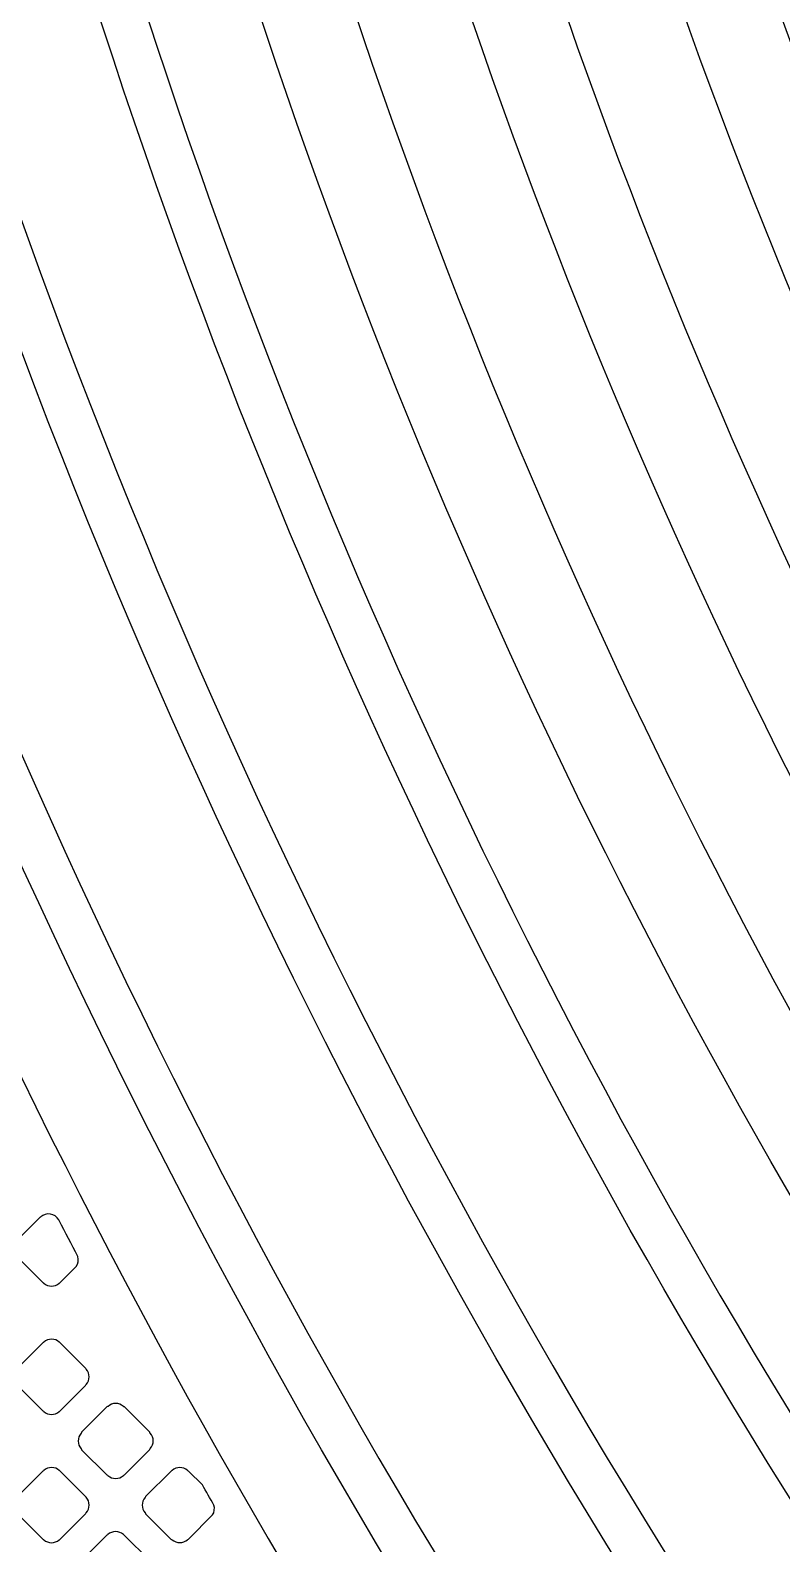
# Model space of a CAD drawing. Header units: millimetres. Extents: x 3440 to 3572, y 2 to 96.
# Drawn here: x 3523.636 to 3524.9, y 60.333 to 62.876 of the extents above; entities that cross this region are included whole.
import ezdxf

# ---------------------------------------------------------------- set-up
doc = ezdxf.new("R2010")
doc.units = ezdxf.units.MM
doc.header["$LTSCALE"] = 23.1
doc.layers.add('gbr-dxf', color=7, linetype='CONTINUOUS')

msp = doc.modelspace()

# ---------------------------------------------------------------- linework, layer by layer
at = {"layer": 'gbr-dxf', "linetype": 'Continuous'}
for points in [[(3527.8751, 56.7413), (3525.3338, 59.2826, -0.042133), (3525.3297, 59.2875, -0.16673), (3522.868, 66.4618, -0.014135)], [(3522.9442, 66.4618, 0.166721), (3525.3895, 59.3347), (3527.9302, 56.794, -0.01212)], [(3527.6921, 56.4731), (3525.0518, 59.1135, -0.042015), (3525.0477, 59.1183, -0.166954), (3522.5566, 66.371, -0.014027)], [(3522.6328, 66.3694, 0.16691), (3525.1076, 59.1655), (3527.744, 56.529, -0.019676)], [(3528.0485, 57.0068), (3525.5329, 59.5224, -0.042856), (3525.5287, 59.5273, -0.165958), (3523.2172, 66.2997, -0.01087)], [(3523.2934, 66.2983, 0.165913), (3525.5887, 59.5744), (3528.1004, 57.0627, -0.019676)], [(3528.21, 57.2557), (3525.6624, 59.8033, -0.041025), (3525.6544, 59.8128, -0.164875), (3523.4951, 66.183, -0.009972)], [(3523.6475, 66.1809, 0.164763), (3525.7739, 59.9073), (3528.315, 57.3663, -0.013686)], [(3528.4854, 57.4579), (3525.9145, 60.0288, -0.041071), (3525.9062, 60.0381, -0.164322), (3523.8291, 66.1836, -0.007717)], [(3523.9815, 66.1834, 0.164179), (3526.0241, 60.1348), (3528.5916, 57.5673, -0.008541)], [(3528.7117, 57.7123), (3526.1736, 60.2504, -0.047409), (3526.1639, 60.2609, -0.163793), (3524.1677, 66.1912, -0.009935)], [(3524.3201, 66.189, 0.163577), (3526.2816, 60.3579), (3528.821, 57.8184, -0.008901)], [(3522.407, 66.1102, 0.012838), (3522.4361, 65.4972, -0.017977), (3522.4362, 65.4956, 0.148382), (3524.9332, 59.0169), (3524.9335, 59.0165, 0.019899), (3524.9437, 59.0054, -0.01365), (3524.9445, 59.0045), (3525.1541, 58.7949, -0.018805), (3525.1553, 58.7937, 0.111695), (3525.2579, 58.729, -0.017124), (3525.2594, 58.7284, -0.221605), (3525.3809, 58.6071, -0.020682), (3525.3816, 58.6053, 0.111689), (3525.4464, 58.5027, -0.023293)]]:
    msp.add_lwpolyline(points, format="xyb", dxfattribs=at)
for points in [[(3523.6135, 60.8415, 0.379116), (3523.6135, 60.8155, -0.08798), (3523.6144, 60.8141), (3523.6572, 60.7712, -0.083024), (3523.6586, 60.7703, 0.379201), (3523.6846, 60.7704, -0.095956), (3523.6862, 60.7713), (3523.7131, 60.7983, 0.222628), (3523.7158, 60.8153, -0.001452), (3523.6846, 60.8757, -0.056924), (3523.6836, 60.877, 0.470402), (3523.6535, 60.8818, -0.056286), (3523.6521, 60.8808), (3523.6144, 60.8431, -0.095895)], [(3523.6134, 60.6, -0.10047), (3523.6144, 60.5983), (3523.657, 60.5557, -0.096111), (3523.6586, 60.5547, 0.37981), (3523.6846, 60.5547, -0.095956), (3523.6862, 60.5557), (3523.7289, 60.5984, -0.096332), (3523.7299, 60.6001, 0.37981), (3523.7299, 60.626, -0.096625), (3523.7289, 60.6277), (3523.6863, 60.6703, -0.100151), (3523.6846, 60.6713, 0.379731), (3523.6587, 60.6713, -0.096458), (3523.657, 60.6703), (3523.6143, 60.6276, -0.096627), (3523.6134, 60.626, 0.379731)], [(3523.7212, 60.5181, 0.37947), (3523.7212, 60.4922, -0.096625), (3523.7221, 60.4905), (3523.7645, 60.4482, -0.107961), (3523.7664, 60.4471, 0.379451), (3523.7923, 60.4471, -0.096259), (3523.794, 60.4481), (3523.8366, 60.4907, -0.096539), (3523.8376, 60.4924, 0.379201), (3523.8376, 60.5183, -0.100399), (3523.8366, 60.52), (3523.7942, 60.5624, -0.104691), (3523.7924, 60.5634, 0.379357), (3523.7665, 60.5634, -0.096462), (3523.7648, 60.5625), (3523.7221, 60.5198, -0.096726)], [(3523.6134, 60.3844, -0.096458), (3523.6143, 60.3827), (3523.6569, 60.3401, -0.092289), (3523.6585, 60.3392, 0.37981), (3523.6845, 60.3392, -0.096625), (3523.6861, 60.3402), (3523.7288, 60.3829, -0.096111), (3523.7298, 60.3845, 0.37981), (3523.7298, 60.4105, -0.083792), (3523.7289, 60.4119), (3523.6861, 60.4547, -0.088207), (3523.6846, 60.4556, 0.379731), (3523.6587, 60.4556, -0.096723), (3523.657, 60.4546), (3523.6143, 60.412, -0.096857), (3523.6134, 60.4103, 0.379731)], [(3523.8289, 60.3845, -0.096625), (3523.8298, 60.3828), (3523.8723, 60.3403, -0.107961), (3523.8742, 60.3393, 0.37981), (3523.9002, 60.3393, -0.095956), (3523.9018, 60.3402), (3523.9424, 60.3808, 0.213035), (3523.9446, 60.3974, -0.000878), (3523.9252, 60.4314), (3523.9019, 60.4547, -0.104246), (3523.9001, 60.4557, 0.3796), (3523.8742, 60.4557, -0.096458), (3523.8725, 60.4547), (3523.8298, 60.4121, -0.096627), (3523.8289, 60.4104, 0.379731)], [(3523.721, 60.2766, -0.092348), (3523.722, 60.2751), (3523.7646, 60.2325, -0.10399), (3523.7664, 60.2314, 0.37981), (3523.7924, 60.2314, -0.095956), (3523.794, 60.2324), (3523.8366, 60.275, -0.096332), (3523.8376, 60.2767, 0.37981), (3523.8376, 60.3027, -0.087784), (3523.8367, 60.3041), (3523.7939, 60.347, -0.092233), (3523.7923, 60.3479, 0.379731), (3523.7663, 60.3479, -0.096458), (3523.7647, 60.3469), (3523.722, 60.3043, -0.096627), (3523.721, 60.3026, 0.379731)]]:
    msp.add_lwpolyline(points, format="xyb", close=True, dxfattribs=at)

doc.saveas('drawing.dxf')
